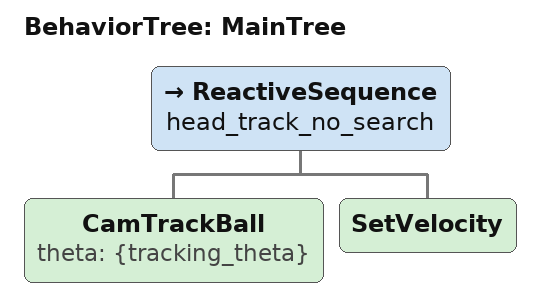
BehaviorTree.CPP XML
<root BTCPP_format="4">
  <BehaviorTree ID="MainTree">
    <ReactiveSequence name="head_track_no_search">
      <!-- No CamFindBall. Only track if vision already sees/knows the ball. -->
      <CamTrackBall theta="{tracking_theta}" />

      <!-- Keep body fully stationary. -->
      <SetVelocity />
    </ReactiveSequence>
  </BehaviorTree>
</root>
